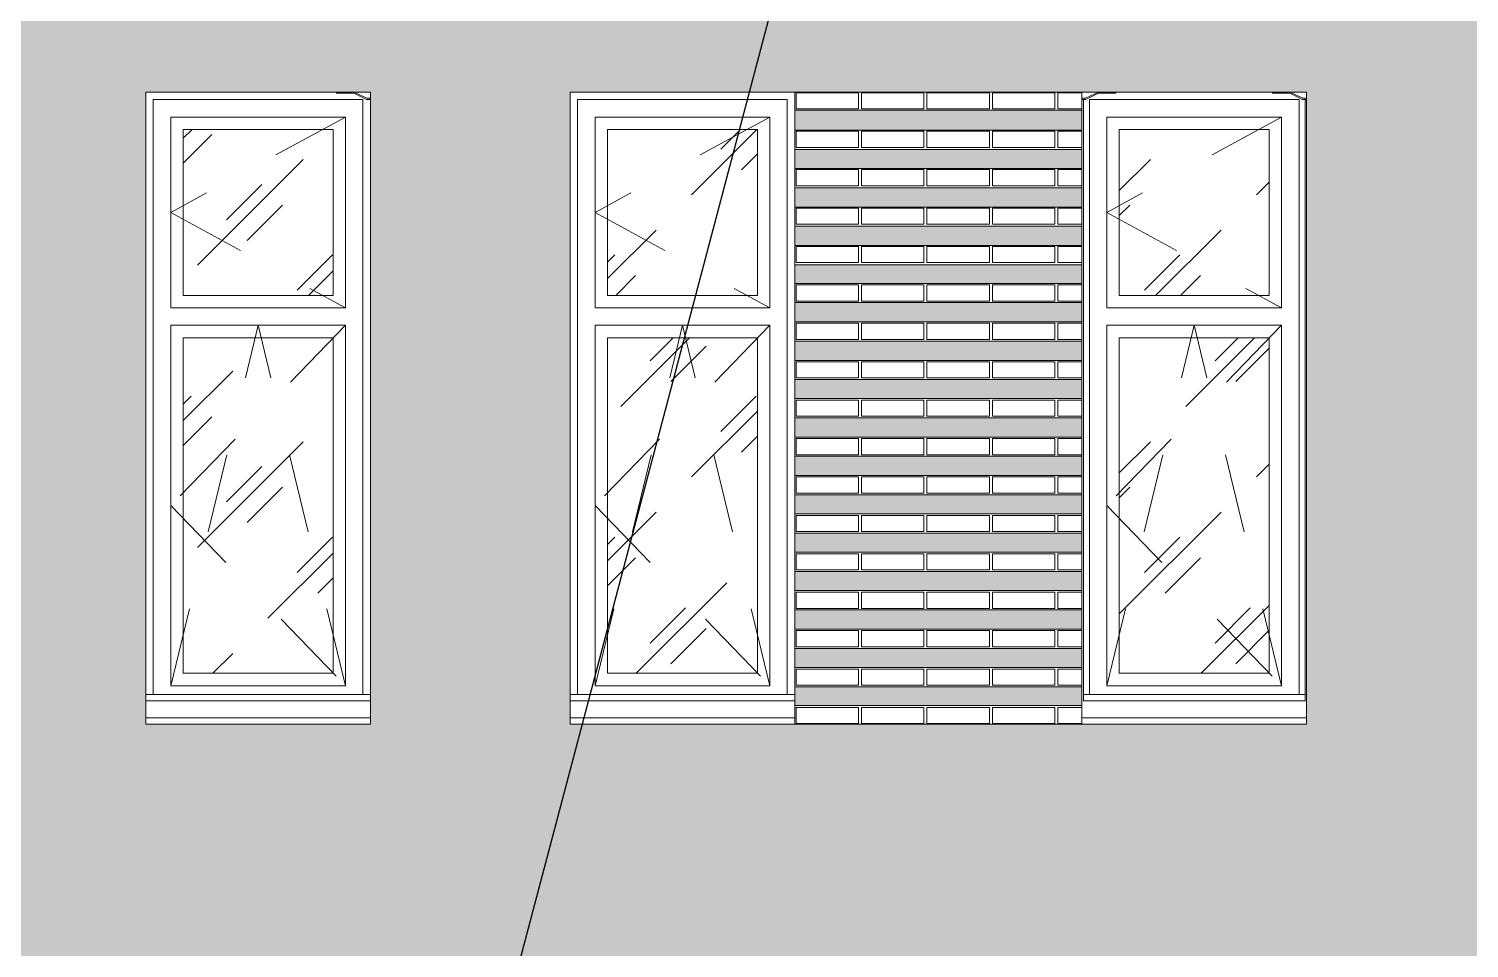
# Model space of a CAD drawing. Header units: millimetres. Extents: x 3914 to 319671, y -18248 to 19136.
# Drawn here: x 129755 to 135525, y 3768 to 7454 of the extents above; entities that cross this region are included whole.
import ezdxf

# ---------------------------------------------------------------- set-up
doc = ezdxf.new("R2010")
doc.units = ezdxf.units.MM
doc.linetypes.add('Штрих', pattern=[635, 317.5, -317.5])
for name, color, linetype, lineweight in [('A-GENM', 7, 'Continuous', 9), ('A-GLAZ', 7, 'Continuous', 9), ('A-GLAZ-1', 7, 'Continuous', 5), ('A-GLAZ-2', 7, 'Штрих', 5), ('A-WALL', 7, 'Continuous', 5), ('A-WALL-PATT', 7, 'Continuous', 5), ('I-WALL', 7, 'Continuous', 5)]:
    doc.layers.add(name, color=color, linetype=linetype, lineweight=lineweight)
pattern_1 = [(45, (66990.3, 100), (-282.8427, 282.8427), [200, -600]), (45, (66790.3, 0), (-282.8427, 282.8427), [600, -200]), (45, (67190.3, -100), (-282.8427, 282.8427), [200, -600])]

# ---------------------------------------------------------------- blocks, each defined once
blk = doc.blocks.new('Окно_СКБ_1Ст_БезПР - ОК-6__л__900х2500_h_ с форточкой_Вестибюль_ залы ДОО-V47-АР2_ТР1_Фасад 1-___')
at = {"layer": 'A-GLAZ-1'}
h = blk.add_hatch(dxfattribs=at)
h.set_pattern_fill('FP_27', color=256, style=0, pattern_type=2)
h.set_pattern_definition(pattern_1)
h.paths.add_polyline_path([(91758.3, 6385), (91780, 6385), (91780, 7050), (91180, 7050), (91180, 6385)], flags=0)
h = blk.add_hatch(dxfattribs=at)
h.set_pattern_fill('FP_27', color=256, style=0, pattern_type=2)
h.set_pattern_definition(pattern_1)
h.paths.add_polyline_path([(91180, 4870), (91780, 4870), (91780, 6215), (91180, 6215), (91180, 5404.6)], flags=0)
for p, q in [((91030, 7200), (91030, 4702.5)), ((91930, 7200), (91030, 7200)), ((91060, 4785), (91060, 7170)), ((91060, 7170), (91900, 7170)), ((91900, 7170), (91900, 4785)), ((91930, 4702.5), (91930, 7200)), ((91130, 7100), (91130, 6335)), ((91130, 7100), (91830, 7100)), ((91830, 6335), (91830, 7100)), ((91180, 7050), (91180, 6385)), ((91180, 7050), (91780, 7050)), ((91780, 6385), (91780, 7050)), ((91180, 6385), (91780, 6385)), ((91830, 6335), (91130, 6335)), ((91130, 6265), (91130, 4820)), ((91130, 6265), (91830, 6265)), ((91830, 4820), (91830, 6265)), ((91180, 6215), (91180, 4870)), ((91180, 6215), (91780, 6215)), ((91780, 4870), (91780, 6215)), ((91180, 4870), (91780, 4870)), ((91130, 4820), (91830, 4820))]:
    blk.add_line(p, q, dxfattribs=at)
at = {"layer": 'A-GLAZ-2'}
for p, q in [((91830, 7100), (91130, 6717.5)), ((91130, 6717.5), (91830, 6335)), ((91130, 4820), (91480, 6265)), ((91830, 6265), (91130, 5542.5)), ((91830, 4820), (91480, 6265)), ((91130, 5542.5), (91830, 4820))]:
    blk.add_line(p, q, dxfattribs=at)
blk = doc.blocks.new('Окно_СКБ_1Ст_БезПР - ОК-6__л__900х2500_h_ с форточкой_Вестибюль_ залы ДОО-V50-АР2_ТР1_Фасад 1-___')
at = {"layer": 'A-GLAZ-1'}
h = blk.add_hatch(dxfattribs=at)
h.set_pattern_fill('FP_27', color=256, style=0, pattern_type=2)
h.set_pattern_definition(pattern_1)
h.paths.add_polyline_path([(93290.6, 6385), (93480, 6385), (93480, 7050), (92880, 7050), (92880, 6385)], flags=0)
h = blk.add_hatch(dxfattribs=at)
h.set_pattern_fill('FP_27', color=256, style=0, pattern_type=2)
h.set_pattern_definition(pattern_1)
h.paths.add_polyline_path([(92880, 4870), (93480, 4870), (93480, 6215), (92880, 6215), (92880, 5404.6)], flags=0)
for p, q in [((92730, 7200), (92730, 4702.5)), ((93630, 7200), (92730, 7200)), ((92760, 4785), (92760, 7170)), ((92760, 7170), (93600, 7170)), ((93600, 7170), (93600, 4785)), ((92830, 7100), (92830, 6335)), ((92830, 7100), (93530, 7100)), ((93530, 6335), (93530, 7100)), ((93630, 7047.1), (93630, 7127)), ((92880, 7050), (92880, 6385)), ((92880, 7050), (93480, 7050)), ((93480, 6385), (93480, 7050)), ((93630, 6893.1), (93630, 6970.1)), ((93630, 6739.1), (93630, 6816.1)), ((93630, 6585.1), (93630, 6662.1)), ((93630, 6433.1), (93630, 6508.1)), ((92880, 6385), (93480, 6385)), ((93630, 6279.1), (93630, 6356.1)), ((93530, 6335), (92830, 6335)), ((92830, 6265), (92830, 4820)), ((92830, 6265), (93530, 6265)), ((93530, 4820), (93530, 6265)), ((92880, 6215), (92880, 4870)), ((92880, 6215), (93480, 6215)), ((93480, 4870), (93480, 6215)), ((93630, 6124.5), (93630, 6202.1)), ((93630, 5971.1), (93630, 6047.5)), ((93630, 5816.9), (93630, 5894.1)), ((93630, 5662.9), (93630, 5739.9)), ((93630, 5508.8), (93630, 5585.9)), ((93630, 5355), (93630, 5431.8)), ((93630, 5201.5), (93630, 5278)), ((93630, 5047), (93630, 5124.5)), ((93630, 4893.1), (93630, 4970)), ((92880, 4870), (93480, 4870)), ((92830, 4820), (93530, 4820)), ((93630, 4740.4), (93630, 4816.1))]:
    blk.add_line(p, q, dxfattribs=at)
at = {"layer": 'A-GLAZ-2'}
for p, q in [((93530, 7100), (92830, 6717.5)), ((92830, 6717.5), (93530, 6335)), ((92830, 4820), (93180, 6265)), ((93530, 6265), (92830, 5542.5)), ((93530, 4820), (93180, 6265)), ((92830, 5542.5), (93530, 4820))]:
    blk.add_line(p, q, dxfattribs=at)
blk = doc.blocks.new('Окно_СКБ_1Ст_БезПР - ОК-6__л__900х2500_h_ с форточкой_Вестибюль_ залы ДОО-V57-АР2_ТР1_Фасад 1-___')
at = {"layer": 'A-GLAZ-1'}
h = blk.add_hatch(dxfattribs=at)
h.set_pattern_fill('FP_27', color=256, style=0, pattern_type=2)
h.set_pattern_definition(pattern_1)
h.paths.add_polyline_path([(94930, 6385), (95530, 6385), (95530, 7050), (94930, 7050), (94930, 6577.8)], flags=0)
h = blk.add_hatch(dxfattribs=at)
h.set_pattern_fill('FP_27', color=256, style=0, pattern_type=2)
h.set_pattern_definition(pattern_1)
h.paths.add_polyline_path([(94930, 4870), (95530, 4870), (95530, 6215), (94930, 6215), (94930, 5404.6)], flags=0)
for p, q in [((95680, 7200), (94780, 7200)), ((94810, 4785), (94810, 7170)), ((94810, 7170), (95650, 7170)), ((95650, 7170), (95650, 4785)), ((95680, 4702.5), (95680, 7200)), ((94780, 7127), (94780, 7047.1)), ((94880, 7100), (94880, 6335)), ((94880, 7100), (95580, 7100)), ((95580, 6335), (95580, 7100)), ((94930, 7050), (94930, 6385)), ((94930, 7050), (95530, 7050)), ((95530, 6385), (95530, 7050)), ((94780, 6970.1), (94780, 6893.1)), ((94780, 6816.1), (94780, 6739.1)), ((94780, 6662.1), (94780, 6585.1)), ((94780, 6508.1), (94780, 6433.1)), ((94780, 6356.1), (94780, 6279.1)), ((94930, 6385), (95530, 6385)), ((95580, 6335), (94880, 6335)), ((94880, 6265), (94880, 4820)), ((94880, 6265), (95580, 6265)), ((95580, 4820), (95580, 6265)), ((94780, 6202.1), (94780, 6124.5)), ((94930, 6215), (94930, 4870)), ((94930, 6215), (95530, 6215)), ((95530, 4870), (95530, 6215)), ((94780, 6047.5), (94780, 5971.1)), ((94780, 5894.1), (94780, 5816.9)), ((94780, 5739.9), (94780, 5662.9)), ((94780, 5585.9), (94780, 5508.8)), ((94780, 5431.8), (94780, 5355)), ((94780, 5278), (94780, 5201.5)), ((94780, 5124.5), (94780, 5047)), ((94780, 4970), (94780, 4893.1)), ((94930, 4870), (95530, 4870)), ((94780, 4816.1), (94780, 4740.4)), ((94880, 4820), (95580, 4820))]:
    blk.add_line(p, q, dxfattribs=at)
at = {"layer": 'A-GLAZ-2'}
for p, q in [((95580, 7100), (94880, 6717.5)), ((94880, 6717.5), (95580, 6335)), ((94880, 4820), (95230, 6265)), ((95580, 6265), (94880, 5542.5)), ((95580, 4820), (95230, 6265)), ((94880, 5542.5), (95580, 4820))]:
    blk.add_line(p, q, dxfattribs=at)
blk = doc.blocks.new('Фахверк_Влож_Полоса верхняя - Полоса верхняя_Фахверка-V126-АР2_ТР1_Фасад 1-___')
at = {"layer": 'A-GENM'}
for p, q in [((110244.8, 7175), (110230, 7175)), ((110236, 7170), (110246, 7170)), ((110296, 7200), (110244.8, 7175)), ((110246, 7170), (110297.2, 7195)), ((110297.2, 7195), (110366, 7195)), ((110366, 7195), (110366, 7200))]:
    blk.add_line(p, q, dxfattribs=at)
blk = doc.blocks.new('Фахверк_Влож_Уголок - Уголок_Фахверка-V125-АР2_ТР1_Фасад 1-___')
at = {"layer": 'A-GENM'}
for p, q in [((119330, 7170), (119336, 7170)), ((119336, 7170), (119336, 4758.8))]:
    blk.add_line(p, q, dxfattribs=at)
blk = doc.blocks.new('Фахверк_Влож_Полоса верхняя - Полоса верхняя_Фахверка-V111-АР2_ТР1_Фасад 1-___')
at = {"layer": 'A-GENM'}
for p, q in [((96944, 3000), (96944, 2995)), ((96944, 2995), (97012.8, 2995)), ((97012.8, 2995), (97064, 2970)), ((97065.2, 2975), (97014, 3000)), ((97064, 2970), (97080, 2970)), ((97080, 2975), (97065.2, 2975))]:
    blk.add_line(p, q, dxfattribs=at)
blk = doc.blocks.new('Фахверк_Влож_Уголок - Уголок_Фахверка-V110-АР2_ТР1_Фасад 1-___')
at = {"layer": 'A-GENM'}
for p, q in [((97074, 2970), (97080, 2970)), ((97074, 558.8), (97074, 2970))]:
    blk.add_line(p, q, dxfattribs=at)
blk = doc.blocks.new('WNW_Отлив - Отлив_металлический-V187-АР2_ТР1_Фасад 1-___')
at = {"layer": 'A-GLAZ-1'}
for p, q in [((67060, 9285), (66160, 9285)), ((67060, 9260), (66160, 9260)), ((66160, 9191), (66160, 9202.5)), ((66160, 9166), (66160, 9191)), ((66160, 9191), (67060, 9191)), ((67060, 9202.5), (67060, 9191)), ((67060, 9191), (67060, 9166)), ((67060, 9166), (66160, 9166))]:
    blk.add_line(p, q, dxfattribs=at)
blk = doc.blocks.new('WNW_Отлив - Отлив_металлический-V207-АР2_ТР1_Фасад 1-___')
at = {"layer": 'A-GLAZ-1'}
for p, q in [((93630, 4785), (92730, 4785)), ((93630, 4760), (92730, 4760)), ((92730, 4691), (92730, 4702.5)), ((92730, 4666), (92730, 4691)), ((92730, 4691), (93630, 4691)), ((93630, 4695.6), (93630, 4691)), ((93630, 4691), (93630, 4666)), ((93630, 4666), (92730, 4666))]:
    blk.add_line(p, q, dxfattribs=at)
blk = doc.blocks.new('WNW_Отлив - Отлив_металлический-V208-АР2_ТР1_Фасад 1-___')
at = {"layer": 'A-GLAZ-1'}
for p, q in [((95674, 4785), (94786, 4785)), ((95674, 4760), (94786, 4760)), ((94780, 4691), (94780, 4695.6)), ((94780, 4666), (94780, 4691)), ((94780, 4691), (95680, 4691)), ((95680, 4702.5), (95680, 4691)), ((95680, 4691), (95680, 4666)), ((95680, 4666), (94780, 4666))]:
    blk.add_line(p, q, dxfattribs=at)

msp = doc.modelspace()

# ---------------------------------------------------------------- hatches: boundary and pattern name
at = {"layer": 'A-WALL-PATT'}
h = msp.add_hatch(dxfattribs=at)
h.set_pattern_fill('FP_17', color=256, style=0, pattern_type=2)
h.set_pattern_definition([(180, (164523.65, 4271), (-2e-14, -154), [125, -137]), (90, (164523.65, 4206), (-262, 2e-14), [65, -89]), (180, (164523.65, 4206), (-2e-14, -154), [125, -137]), (90, (164535.65, 4206), (-262, 2e-14), [65, -89]), (180, (164660.65, 4206), (-2e-14, -154), [125, -137]), (180, (164660.65, 4271), (-2e-14, -154), [125, -137]), (90, (164404.65, 4283), (-262, 2e-14), [65, -89]), (90, (164654.65, 4283), (-262, 2e-14), [65, -89]), (0, (164404.65, 4283), (0, -154), [250, -12]), (0, (164404.65, 4348), (0, -154), [250, -12])])
h.paths.add_polyline_path([(128303.7, 4200), (164273.7, 4200), (164273.7, 8400), (128303.7, 8400), (128303.7, 4622.4)], flags=0)
h.paths.add_polyline_path([(152873.7, 4666), (152873.7, 4700), (151723.7, 4700), (151723.7, 4666), (149423.7, 4667), (149423.7, 7200), (153773.7, 7200), (153773.7, 4666), (153169.8, 4666)], flags=0)
h.paths.add_polyline_path([(148123.7, 4666), (147223.7, 4667), (147223.7, 7200), (148123.7, 7200), (148123.7, 4667)], flags=0)
h.paths.add_polyline_path([(134426.9, 4666), (131923.7, 4667), (131923.7, 7200), (134873.7, 7200), (134873.7, 4666), (134782.7, 4666)], flags=0)
h.paths.add_polyline_path([(162923.7, 4666), (162023.7, 4667), (162023.7, 7200), (162923.7, 7200), (162923.7, 4667)], flags=0)
h.paths.add_polyline_path([(161223.7, 4666), (158523.7, 4667), (158523.7, 7200), (161223.7, 7200), (161223.7, 4667)], flags=0)
h.paths.add_polyline_path([(139123.7, 4666), (139123.7, 4700), (138223.7, 4700), (138223.7, 4666), (135923.7, 4667), (135923.7, 7200), (140023.7, 7200), (140023.7, 4666), (139226.7, 4666)], flags=0)
h.paths.add_polyline_path([(130931.9, 4666), (130223.7, 4667), (130223.7, 7200), (131123.7, 7200), (131123.7, 4666)], flags=0)
h.paths.add_polyline_path([(142954.7, 4666), (142073.7, 4667), (142073.7, 7200), (146323.7, 7200), (146323.7, 4666), (144023.7, 4667), (144023.1, 4700), (142973.7, 4700), (142973.7, 4666)], flags=0)
h.paths.add_polyline_path([(157123.7, 4666), (154823.7, 4667), (154823.7, 7200), (157123.7, 7200), (157123.7, 4667)], flags=0)
h = msp.add_hatch(dxfattribs=at)
h.set_pattern_fill('FP_74', color=256, style=0, pattern_type=2)
h.set_pattern_definition([(180, (133340.88, 4271.04), (-2e-14, -154), [125, -137]), (90, (133340.88, 4206.04), (-262, 2e-14), [65, -89]), (180, (133340.88, 4206.04), (-2e-14, -154), [125, -137]), (90, (133352.88, 4206.04), (-262, 2e-14), [65, -89]), (180, (133477.88, 4206.04), (-2e-14, -154), [125, -137]), (180, (133477.88, 4271.04), (-2e-14, -154), [125, -137]), (90, (133221.88, 4283.04), (-262, 2e-14), [65, -89]), (90, (133471.88, 4283.04), (-262, 2e-14), [65, -89]), (0, (133221.88, 4283.04), (0, -154), [250, -12]), (0, (133221.88, 4348.04), (0, -154), [250, -12])])
h.paths.add_polyline_path([(133250.4, 4666), (133973.7, 4667), (133973.7, 4740.4), (132823.7, 4740.4), (132823.7, 4666)], flags=0)
h.paths.add_polyline_path([(133973.7, 4816.1), (133973.7, 4893.1), (132823.7, 4893.1), (132823.7, 4816.1), (133250.4, 4816.1)], flags=0)
h.paths.add_polyline_path([(133973.7, 4970), (133973.7, 5047), (132823.7, 5047), (132823.7, 4970), (133250.4, 4970)], flags=0)
h.paths.add_polyline_path([(132823.7, 5124.5), (133973.7, 5124.5), (133973.7, 5201.5), (132823.7, 5201.5)], flags=0)
h.paths.add_polyline_path([(133973.7, 5278), (133973.7, 5355), (132823.7, 5355), (132823.7, 5278), (133250.4, 5278)], flags=0)
h.paths.add_polyline_path([(132823.7, 5431.8), (133973.7, 5431.8), (133973.7, 5508.8), (132823.7, 5508.8)], flags=0)
h.paths.add_polyline_path([(133250.4, 5585.9), (133973.7, 5585.9), (133973.7, 5662.9), (132823.7, 5662.9), (132823.7, 5585.9)], flags=0)
h.paths.add_polyline_path([(133973.7, 5739.9), (133973.7, 5816.9), (132823.7, 5816.9), (132823.7, 5739.9), (133250.4, 5739.9)], flags=0)
h.paths.add_polyline_path([(132823.7, 5894.1), (133973.7, 5894.1), (133973.7, 5971.1), (132823.7, 5971.1)], flags=0)
h.paths.add_polyline_path([(133250.4, 6047.5), (133973.7, 6047.5), (133973.7, 6124.5), (132823.7, 6124.5), (132823.7, 6047.5)], flags=0)
h.paths.add_polyline_path([(133250.4, 6202.1), (133973.7, 6202.1), (133973.7, 6279.1), (132823.7, 6279.1), (132823.7, 6202.1)], flags=0)
h.paths.add_polyline_path([(133973.7, 6356.1), (133973.7, 6433.1), (132823.7, 6433.1), (132823.7, 6356.1), (133250.4, 6356.1)], flags=0)
h.paths.add_polyline_path([(133973.7, 6508.1), (133973.7, 6585.1), (132823.7, 6585.1), (132823.7, 6508.1), (133250.4, 6508.1)], flags=0)
h.paths.add_polyline_path([(132823.7, 6662.1), (133973.7, 6662.1), (133973.7, 6739.1), (132823.7, 6739.1)], flags=0)
h.paths.add_polyline_path([(133973.7, 6816.1), (133973.7, 6893.1), (132823.7, 6893.1), (132823.7, 6816.1), (133250.4, 6816.1)], flags=0)
h.paths.add_polyline_path([(133973.7, 6970.1), (133973.7, 7047.1), (132823.7, 7047.1), (132823.7, 6970.1), (133250.4, 6970.1)], flags=0)
h.paths.add_polyline_path([(133250.4, 7127), (133973.7, 7127), (133973.7, 7200), (132823.7, 7200), (132823.7, 7127)], flags=0)
h = msp.add_hatch(dxfattribs=at)
h.set_pattern_fill('FP_96', color=256, style=0, pattern_type=2)
h.set_pattern_definition([(180, (161377.4, -2041.74), (-2e-14, -154), [125, -137]), (90, (161377.4, -2106.74), (-262, 2e-14), [65, -89]), (180, (161377.4, -2106.74), (-2e-14, -154), [125, -137]), (90, (161389.4, -2106.74), (-262, 2e-14), [65, -89]), (180, (161514.4, -2106.74), (-2e-14, -154), [125, -137]), (180, (161514.4, -2041.74), (-2e-14, -154), [125, -137]), (90, (161258.4, -2029.74), (-262, 2e-14), [65, -89]), (90, (161508.4, -2029.74), (-262, 2e-14), [65, -89]), (0, (161258.4, -2029.74), (0, -154), [250, -12]), (0, (161258.4, -1964.74), (0, -154), [250, -12])])
h.paths.add_polyline_path([(159423.7, 4740.4), (160323.7, 4740.4), (160323.7, 4816.1), (159423.7, 4816.1)], flags=0)
h.paths.add_polyline_path([(132823.7, 4740.4), (133973.7, 4740.4), (133973.7, 4816.1), (132823.7, 4816.1)], flags=0)
h.paths.add_polyline_path([(159423.7, 4893.1), (160323.7, 4893.1), (160323.7, 4970), (159423.7, 4970)], flags=0)
h.paths.add_polyline_path([(133884.8, 4893.1), (133973.7, 4893.1), (133973.7, 4970), (132823.7, 4970), (132823.7, 4893.1), (133250.4, 4893.1)], flags=0)
h.paths.add_polyline_path([(159423.7, 5047), (160323.7, 5047), (160323.7, 5124.5), (159423.7, 5124.5)], flags=0)
h.paths.add_polyline_path([(133973.7, 5047), (133973.7, 5124.5), (132823.7, 5124.5), (132823.7, 5047), (133814, 5047)], flags=0)
h.paths.add_polyline_path([(159423.7, 5201.5), (160323.7, 5201.5), (160323.7, 5278), (159423.7, 5278)], flags=0)
h.paths.add_polyline_path([(133250.4, 5201.5), (133973.7, 5201.5), (133973.7, 5278), (132823.7, 5278), (132823.7, 5201.5)], flags=0)
h.paths.add_polyline_path([(133672.3, 5355), (133973.7, 5355), (133973.7, 5431.8), (132823.7, 5431.8), (132823.7, 5355), (133250.4, 5355)], flags=0)
h.paths.add_polyline_path([(159423.7, 5355), (160323.7, 5355), (160323.7, 5431.8), (159423.7, 5431.8), (159423.7, 5404.6)], flags=0)
h.paths.add_polyline_path([(160065, 5508.8), (160323.7, 5508.8), (160323.7, 5585.9), (159423.7, 5585.9), (159423.7, 5508.8), (160032.5, 5508.8)], flags=0)
h.paths.add_polyline_path([(133250.4, 5508.8), (133973.7, 5508.8), (133973.7, 5585.9), (132823.7, 5585.9), (132823.7, 5508.8)], flags=0)
h.paths.add_polyline_path([(160323.7, 5662.9), (160323.7, 5739.9), (159423.7, 5739.9), (159423.7, 5662.9), (160065, 5662.9)], flags=0)
h.paths.add_polyline_path([(133530.7, 5662.9), (133973.7, 5662.9), (133973.7, 5739.9), (132823.7, 5739.9), (132823.7, 5662.9), (133250.4, 5662.9)], flags=0)
h.paths.add_polyline_path([(159921.6, 5816.9), (160323.7, 5816.9), (160323.7, 5894.1), (159423.7, 5894.1), (159423.7, 5816.9)], flags=0)
h.paths.add_polyline_path([(132823.7, 5816.9), (133973.7, 5816.9), (133973.7, 5894.1), (132823.7, 5894.1)], flags=0)
h.paths.add_polyline_path([(160323.7, 5971.1), (160323.7, 6047.5), (159423.7, 6047.5), (159423.7, 5971.1), (160065, 5971.1)], flags=0)
h.paths.add_polyline_path([(132823.7, 5971.1), (133973.7, 5971.1), (133973.7, 6047.5), (132823.7, 6047.5)], flags=0)
h.paths.add_polyline_path([(159810.8, 6124.5), (160323.7, 6124.5), (160323.7, 6202.1), (159423.7, 6202.1), (159423.7, 6124.5)], flags=0)
h.paths.add_polyline_path([(133973.7, 6124.5), (133973.7, 6202.1), (132823.7, 6202.1), (132823.7, 6124.5), (133318.4, 6124.5)], flags=0)
h.paths.add_polyline_path([(160323.7, 6279.1), (160323.7, 6356.1), (159423.7, 6356.1), (159423.7, 6279.1), (160065, 6279.1)], flags=0)
h.paths.add_polyline_path([(133250.4, 6279.1), (133973.7, 6279.1), (133973.7, 6356.1), (132823.7, 6356.1), (132823.7, 6279.1), (133247.3, 6279.1)], flags=0)
h.paths.add_polyline_path([(132823.7, 6433.1), (133973.7, 6433.1), (133973.7, 6508.1), (132823.7, 6508.1)], flags=0)
h.paths.add_polyline_path([(160065, 6433.1), (160323.7, 6433.1), (160323.7, 6508.1), (159423.7, 6508.1), (159423.7, 6433.1), (159699.7, 6433.1)], flags=0)
h.paths.add_polyline_path([(133106.5, 6585.1), (133973.7, 6585.1), (133973.7, 6662.1), (132823.7, 6662.1), (132823.7, 6585.1)], flags=0)
h.paths.add_polyline_path([(159423.7, 6585.1), (160323.7, 6585.1), (160323.7, 6662.1), (159423.7, 6662.1)], flags=0)
h.paths.add_polyline_path([(133973.7, 6739.1), (133973.7, 6816.1), (132823.7, 6816.1), (132823.7, 6739.1), (133250.4, 6739.1)], flags=0)
h.paths.add_polyline_path([(159589.6, 6739.1), (160323.7, 6739.1), (160323.7, 6816.1), (159423.7, 6816.1), (159423.7, 6739.1)], flags=0)
h.paths.add_polyline_path([(160323.7, 6893.1), (160323.7, 6970.1), (159423.7, 6970.1), (159423.7, 6893.1), (160065, 6893.1)], flags=0)
h.paths.add_polyline_path([(132823.7, 6893.1), (133973.7, 6893.1), (133973.7, 6970.1), (132823.7, 6970.1), (132823.7, 6968.9)], flags=0)
h.paths.add_polyline_path([(159478.7, 7047.1), (160323.7, 7047.1), (160323.7, 7127), (159423.7, 7127), (159423.7, 7047.1)], flags=0)
h.paths.add_polyline_path([(132894, 7047.1), (133973.7, 7047.1), (133973.7, 7127), (132823.7, 7127), (132823.7, 7047.1)], flags=0)
h = msp.add_hatch(dxfattribs=at)
h.set_pattern_fill('FP_14', color=256, style=0, pattern_type=2)
h.set_pattern_definition([(180, (164523.65, 71), (-2e-14, -154), [125, -137]), (90, (164523.65, 6), (-262, 2e-14), [65, -89]), (180, (164523.65, 6), (-2e-14, -154), [125, -137]), (90, (164535.65, 6), (-262, 2e-14), [65, -89]), (180, (164660.65, 6), (-2e-14, -154), [125, -137]), (180, (164660.65, 71), (-2e-14, -154), [125, -137]), (90, (164404.65, 83), (-262, 2e-14), [65, -89]), (90, (164654.65, 83), (-262, 2e-14), [65, -89]), (0, (164404.65, 83), (0, -154), [250, -12]), (0, (164404.65, 148), (0, -154), [250, -12])])
h.paths.add_polyline_path([(128303.7, 300), (147223.7, 300), (147223.7, 3000), (148673.7, 3000), (148673.7, 300), (158094.7, 300), (158094.7, 427.5), (158402.7, 427.5), (158402.7, 300), (164273.7, 300), (164273.7, 4200), (128303.7, 4200), (128303.7, 1493.9)])
h.paths.add_polyline_path([(158372.7, 392), (158372.7, 397.5), (158124.7, 397.5)], flags=17)
h.paths.add_polyline_path([(140023.7, 466), (137323.7, 467), (137323.7, 3000), (140023.7, 3000), (140023.7, 467)], flags=16)
h.paths.add_polyline_path([(156223.7, 466), (156223.7, 500), (155173.7, 500), (155173.7, 466), (152873.7, 467), (152873.7, 3000), (157123.7, 3000), (157123.7, 466), (156230.7, 466)], flags=16)
h.paths.add_polyline_path([(132055.3, 466), (131923.7, 467), (131923.7, 500), (131123.7, 500), (131123.7, 466), (130223.7, 467), (130223.7, 3000), (136273.7, 3000), (136273.7, 466), (133973.7, 467), (133973.7, 500), (132823.7, 500), (132823.7, 466)], flags=16)
h.paths.add_polyline_path([(159298.9, 466), (158523.7, 467), (158523.7, 3000), (162723.7, 3000), (162723.7, 466), (160423.7, 467), (160423.7, 500), (159423.7, 500), (159423.7, 466)], flags=16)
h.paths.add_polyline_path([(146323.7, 466), (145423.7, 467), (145423.7, 500), (144373.7, 500), (144373.7, 466), (142073.7, 467), (142073.7, 3000), (146323.7, 3000), (146323.7, 467)], flags=16)
h.paths.add_polyline_path([(150823.7, 466), (149023.7, 467), (149023.7, 3000), (151723.7, 3000), (151723.7, 466), (151205.2, 466)], flags=16)
h.paths.add_polyline_path([(148923.7, 3275), (148773.7, 3275), (148773.7, 3425), (148923.7, 3425)], flags=16)
h.paths.add_polyline_path([(146974.8, 3275), (146974.8, 3425), (147124.8, 3425), (147124.8, 3275)], flags=16)

# ---------------------------------------------------------------- linework, layer by layer
at = {"color": 1}
msp.add_line((131556, 3090), (135113, 16548), dxfattribs=at)
at = {"layer": 'A-WALL'}
for p, q in [((130223.7, 7200), (131123.7, 7200)), ((130223.7, 4702.5), (130223.7, 7200)), ((131123.7, 7200), (131123.7, 4702.5)), ((131923.7, 4702.5), (131923.7, 7200)), ((131923.7, 7200), (132823.7, 7200)), ((133973.7, 7200), (134873.7, 7200)), ((134873.7, 7200), (134873.7, 4702.5)), ((132823.7, 7127), (132823.7, 7047.1)), ((133973.7, 7047.1), (133973.7, 7127)), ((132823.7, 6970.1), (132823.7, 6893.1)), ((133973.7, 6893.1), (133973.7, 6970.1)), ((132823.7, 6816.1), (132823.7, 6739.1)), ((133973.7, 6739.1), (133973.7, 6816.1)), ((132823.7, 6662.1), (132823.7, 6585.1)), ((133973.7, 6585.1), (133973.7, 6662.1)), ((132823.7, 6508.1), (132823.7, 6433.1)), ((133973.7, 6433.1), (133973.7, 6508.1)), ((132823.7, 6356.1), (132823.7, 6279.1)), ((133973.7, 6279.1), (133973.7, 6356.1)), ((132823.7, 6202.1), (132823.7, 6124.5)), ((133973.7, 6124.5), (133973.7, 6202.1)), ((132823.7, 6047.5), (132823.7, 5971.1)), ((133973.7, 5971.1), (133973.7, 6047.5)), ((132823.7, 5894.1), (132823.7, 5816.9)), ((133973.7, 5816.9), (133973.7, 5894.1)), ((132823.7, 5739.9), (132823.7, 5662.9)), ((133973.7, 5662.9), (133973.7, 5739.9)), ((132823.7, 5585.9), (132823.7, 5508.8)), ((133973.7, 5508.8), (133973.7, 5585.9)), ((132823.7, 5431.8), (132823.7, 5355)), ((133973.7, 5355), (133973.7, 5431.8)), ((132823.7, 5278), (132823.7, 5201.5)), ((133973.7, 5201.5), (133973.7, 5278)), ((132823.7, 5124.5), (132823.7, 5047)), ((133973.7, 5047), (133973.7, 5124.5)), ((132823.7, 4970), (132823.7, 4893.1)), ((133973.7, 4893.1), (133973.7, 4970)), ((132823.7, 4816.1), (132823.7, 4740.4)), ((133973.7, 4740.4), (133973.7, 4816.1))]:
    msp.add_line(p, q, dxfattribs=at)
at = {"layer": 'I-WALL'}
for p, q in [((133973.7, 7200), (132823.7, 7200)), ((132823.7, 7200), (132823.7, 7127)), ((133973.7, 7127), (133973.7, 7200)), ((132823.7, 7127), (133973.7, 7127)), ((133973.7, 7047.1), (132823.7, 7047.1)), ((132823.7, 7047.1), (132823.7, 6970.1)), ((133973.7, 6970.1), (133973.7, 7047.1)), ((132823.7, 6970.1), (133973.7, 6970.1)), ((133973.7, 6893.1), (132823.7, 6893.1)), ((132823.7, 6893.1), (132823.7, 6816.1)), ((133973.7, 6816.1), (133973.7, 6893.1)), ((132823.7, 6816.1), (133973.7, 6816.1)), ((133973.7, 6739.1), (132823.7, 6739.1)), ((132823.7, 6739.1), (132823.7, 6662.1)), ((133973.7, 6662.1), (133973.7, 6739.1)), ((132823.7, 6662.1), (133973.7, 6662.1)), ((133973.7, 6585.1), (132823.7, 6585.1)), ((132823.7, 6585.1), (132823.7, 6508.1)), ((133973.7, 6508.1), (133973.7, 6585.1)), ((132823.7, 6508.1), (133973.7, 6508.1)), ((133973.7, 6433.1), (132823.7, 6433.1)), ((132823.7, 6433.1), (132823.7, 6356.1)), ((133973.7, 6356.1), (133973.7, 6433.1)), ((132823.7, 6356.1), (133973.7, 6356.1)), ((133973.7, 6279.1), (132823.7, 6279.1)), ((132823.7, 6279.1), (132823.7, 6202.1)), ((133973.7, 6202.1), (133973.7, 6279.1)), ((132823.7, 6202.1), (133973.7, 6202.1)), ((133973.7, 6124.5), (132823.7, 6124.5)), ((132823.7, 6124.5), (132823.7, 6047.5)), ((133973.7, 6047.5), (133973.7, 6124.5)), ((132823.7, 6047.5), (133973.7, 6047.5)), ((133973.7, 5971.1), (132823.7, 5971.1)), ((132823.7, 5971.1), (132823.7, 5894.1)), ((133973.7, 5894.1), (133973.7, 5971.1)), ((132823.7, 5894.1), (133973.7, 5894.1)), ((133973.7, 5816.9), (132823.7, 5816.9)), ((132823.7, 5816.9), (132823.7, 5739.9)), ((133973.7, 5739.9), (133973.7, 5816.9)), ((132823.7, 5739.9), (133973.7, 5739.9)), ((133973.7, 5662.9), (132823.7, 5662.9)), ((132823.7, 5662.9), (132823.7, 5585.9)), ((133973.7, 5585.9), (133973.7, 5662.9)), ((132823.7, 5585.9), (133973.7, 5585.9)), ((133973.7, 5508.8), (132823.7, 5508.8)), ((132823.7, 5508.8), (132823.7, 5431.8)), ((133973.7, 5431.8), (133973.7, 5508.8)), ((132823.7, 5431.8), (133973.7, 5431.8)), ((133973.7, 5355), (132823.7, 5355)), ((132823.7, 5355), (132823.7, 5278)), ((133973.7, 5278), (133973.7, 5355)), ((132823.7, 5278), (133973.7, 5278)), ((133973.7, 5201.5), (132823.7, 5201.5)), ((132823.7, 5201.5), (132823.7, 5124.5)), ((133973.7, 5124.5), (133973.7, 5201.5)), ((132823.7, 5124.5), (133973.7, 5124.5)), ((133973.7, 5047), (132823.7, 5047)), ((132823.7, 5047), (132823.7, 4970)), ((133973.7, 4970), (133973.7, 5047)), ((132823.7, 4970), (133973.7, 4970)), ((133973.7, 4893.1), (132823.7, 4893.1)), ((132823.7, 4893.1), (132823.7, 4816.1)), ((133973.7, 4816.1), (133973.7, 4893.1)), ((132823.7, 4816.1), (133973.7, 4816.1)), ((133973.7, 4740.4), (132823.7, 4740.4)), ((132823.7, 4740.4), (132823.7, 4695.6)), ((133973.7, 4695.6), (133973.7, 4740.4)), ((132823.7, 4666), (133973.7, 4666))]:
    msp.add_line(p, q, dxfattribs=at)

# ---------------------------------------------------------------- block references
at = {"layer": 'A-GENM'}
for name, p in [('Фахверк_Влож_Полоса верхняя - Полоса верхняя_Фахверка-V111-АР2_ТР1_Фасад 1-___', (34043.7, 4200)), ('Фахверк_Влож_Полоса верхняя - Полоса верхняя_Фахверка-V126-АР2_ТР1_Фасад 1-___', (23743.7, 0)), ('Фахверк_Влож_Уголок - Уголок_Фахверка-V125-АР2_ТР1_Фасад 1-___', (14643.7, 0)), ('Фахверк_Влож_Полоса верхняя - Полоса верхняя_Фахверка-V111-АР2_ТР1_Фасад 1-___', (37793.7, 4200)), ('Фахверк_Влож_Уголок - Уголок_Фахверка-V110-АР2_ТР1_Фасад 1-___', (37793.7, 4200))]:
    msp.add_blockref(name, p, dxfattribs=at)
at = {"layer": 'A-GLAZ'}
for name, p in [('Окно_СКБ_1Ст_БезПР - ОК-6__л__900х2500_h_ с форточкой_Вестибюль_ залы ДОО-V47-АР2_ТР1_Фасад 1-___', (39193.7, 0)), ('Окно_СКБ_1Ст_БезПР - ОК-6__л__900х2500_h_ с форточкой_Вестибюль_ залы ДОО-V50-АР2_ТР1_Фасад 1-___', (39193.7, 0)), ('Окно_СКБ_1Ст_БезПР - ОК-6__л__900х2500_h_ с форточкой_Вестибюль_ залы ДОО-V57-АР2_ТР1_Фасад 1-___', (39193.7, 0)), ('WNW_Отлив - Отлив_металлический-V187-АР2_ТР1_Фасад 1-___', (64063.7, -4500)), ('WNW_Отлив - Отлив_металлический-V207-АР2_ТР1_Фасад 1-___', (39193.7, 0)), ('WNW_Отлив - Отлив_металлический-V208-АР2_ТР1_Фасад 1-___', (39193.7, 0))]:
    msp.add_blockref(name, p, dxfattribs=at)

doc.saveas('drawing.dxf')
